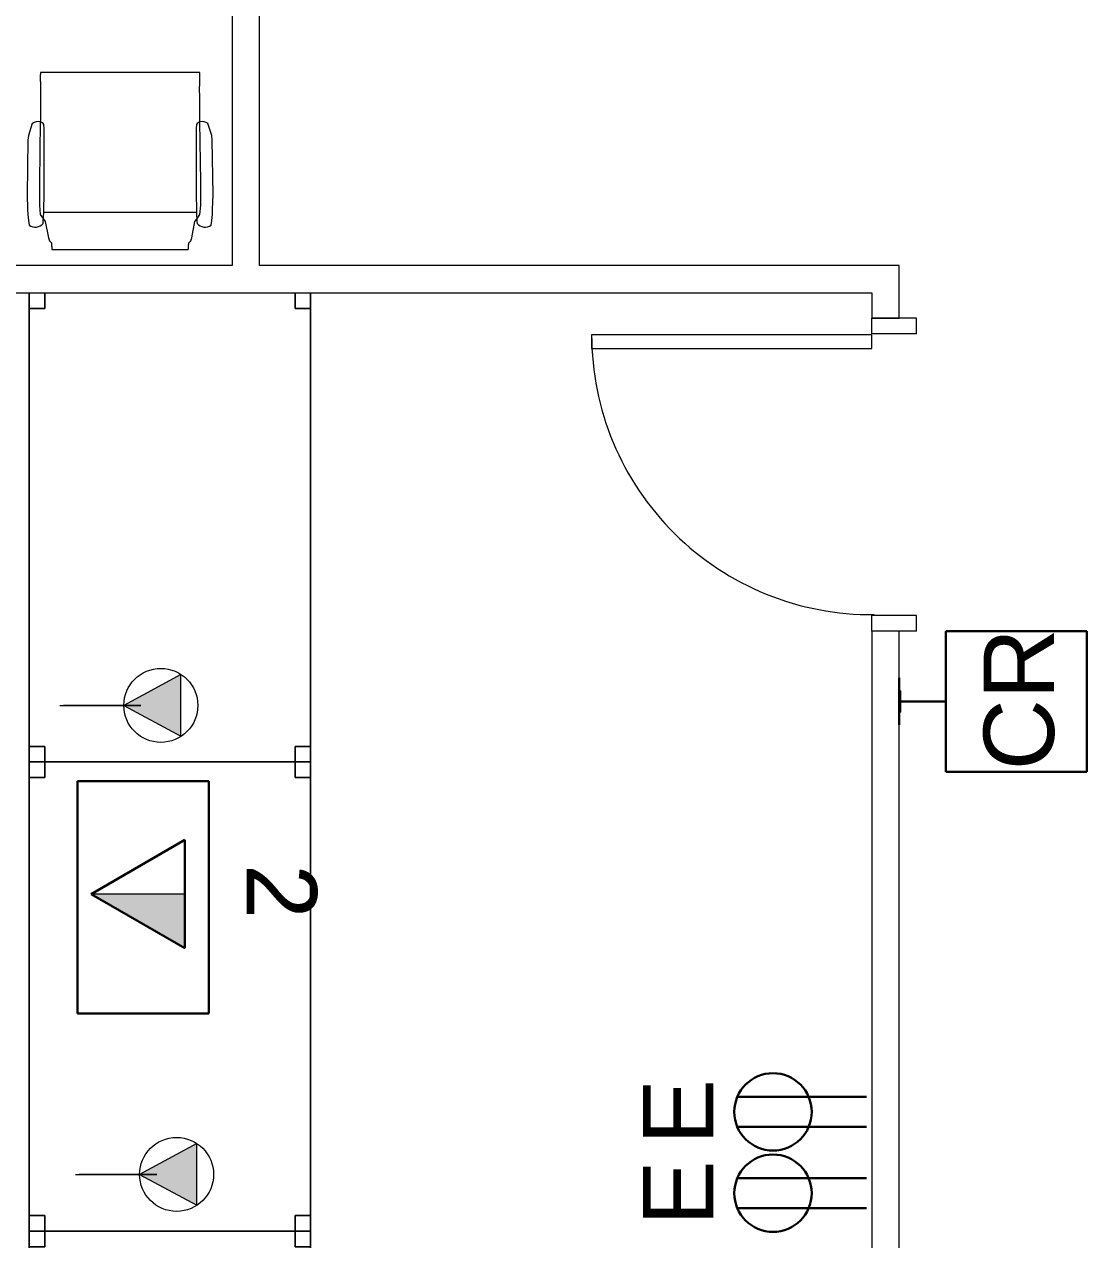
# Model space of a CAD drawing. Header units: inches. Extents: x 385 to 2249, y -1781 to -36.
# Drawn here: x 763.9 to 899.7, y -712.4 to -556.9 of the extents above; entities that cross this region are included whole.
import ezdxf

# ---------------------------------------------------------------- set-up
doc = ezdxf.new("R2010")
doc.units = ezdxf.units.IN
doc.header["$MEASUREMENT"] = 0
for name, color, linetype, lineweight in [('A-ANNO-NOTE', 131, 'Continuous', 30), ('A-DOOR', 31, 'Continuous', 13), ('A-DOOR-FRAM', 31, 'Continuous', 20), ('E-ELEC-FIXT', 91, 'Continuous', 9), ('I-FURN', 30, 'Continuous', 9), ('I-WALL', 2, 'Continuous', 13)]:
    doc.layers.add(name, color=color, linetype=linetype, lineweight=lineweight)
doc.styles.add('Swis721 Lt BT', font='swissl.ttf', dxfattribs={"height": 9})

# ---------------------------------------------------------------- blocks, each defined once
blk = doc.blocks.new('Single Flush - OTJ_SOLIDFLUSH_ALUM-5770998-Level 5 POWER _ SIGNAL')
at = {"layer": 'A-DOOR', "lineweight": 20}
for p, q in [((16.15625, 37.5625), (16.15625, 1.75)), ((17.90625, 37.5625), (16.15625, 37.5625)), ((17.90625, 1.75), (17.90625, 37.5625)), ((16.15625, 1.75), (17.90625, 1.75))]:
    blk.add_line(p, q, dxfattribs=at)
at = {"layer": 'A-DOOR', "lineweight": 9}
blk.add_arc((17.90625, 1.75), 35.8125, 90, 180.5, dxfattribs=at)
at = {"layer": 'A-DOOR-FRAM'}
for p, q in [((-20, -4), (-20, 1.75)), ((-20, 1.75), (-18, 1.75)), ((-18, -4), (-18, 1.75)), ((18.000004, -4), (18.000004, 1.75)), ((18.000004, 1.75), (20.000004, 1.75)), ((20.000004, -4), (20.000004, 1.75)), ((-20, -4), (-18, -4)), ((18.000004, -4), (20.000004, -4))]:
    blk.add_line(p, q, dxfattribs=at)
blk = doc.blocks.new('HermanMiller_Collection_Eames_AluminumGroup_SideChair - Arms Swivel Base-5153506-Level 5 POWER _ SIGNAL')
at = {"layer": 'I-FURN'}
for p, q in [((-6.45, 11.77), (-7.06, 11.66)), ((-5.68, 11.84), (-6.45, 11.77)), ((-5.03, 11.87), (-5.68, 11.84)), ((-3.17, 11.92), (-5.03, 11.87)), ((3.83, 11.82), (-3.17, 11.92)), ((4.42, 11.76), (3.83, 11.82)), ((5.92, 11.27), (4.42, 11.76)), ((-6.61, 9.61), (-8.68, 9.21)), ((-6.84, 9.88), (-6.61, 9.86)), ((-6.61, 9.86), (-5.45, 9.79)), ((-6.28, 9.84), (-6.61, 9.61)), ((-5.68, 10.24), (-6.28, 9.84)), ((-4.52, 10.35), (-5.68, 10.24)), ((-5.45, 9.79), (-2.77, 9.75)), ((-5.45, -9.73), (-5.45, 9.79)), ((-1.52, 10.35), (-4.52, 10.35)), ((-2.77, 9.75), (5.32, 9.75)), ((6.15, 10.24), (-1.52, 10.35)), ((5.32, 9.75), (5.82, 9.81)), ((12.47, -10.14), (12.47, 10.2)), ((-10.16, 8.75), (-10.16, -8.68)), ((-9.06, 9.06), (-9.32, 8.8)), ((-8.92, 9.13), (-9.06, 9.06)), ((-8.68, 9.21), (-8.92, 9.13)), ((-9.32, -8.74), (-9.06, -8.99)), ((-9.06, -8.99), (-8.68, -9.14)), ((-8.68, -9.14), (-6.61, -9.54)), ((-6.61, -9.79), (-6.84, -9.81)), ((-6.61, -9.54), (-6.28, -9.77)), ((-5.45, -9.73), (-6.61, -9.79)), ((-6.28, -9.77), (-5.68, -10.18)), ((-5.68, -10.18), (-4.52, -10.28)), ((-2.77, -9.68), (-5.45, -9.73)), ((-4.52, -10.28), (-1.52, -10.28)), ((5.32, -9.68), (-2.77, -9.68)), ((-1.52, -10.28), (6.15, -10.17)), ((5.82, -9.74), (5.32, -9.68)), ((-7.06, -11.59), (-6.45, -11.7)), ((-6.45, -11.7), (-5.68, -11.77)), ((-5.68, -11.77), (-5.03, -11.8)), ((-5.03, -11.8), (-3.17, -11.85)), ((-3.17, -11.85), (3.83, -11.75)), ((3.83, -11.75), (4.42, -11.69)), ((4.42, -11.69), (5.92, -11.2))]:
    blk.add_line(p, q, dxfattribs=at)
for centre, radius, start, end in [((-5.99, 10.89), 1.32, 144.065, 229.935), ((5.07, 10.55), 1.12, 343.9109, 40.257), ((5.4, 10.47), 0.781, 302.3218, 343.1534), ((-5.99, -10.82), 1.32, 130.065, 215.935), ((5.4, -10.4), 0.781, 16.8466, 57.6782), ((5.07, -10.48), 1.12, 319.743, 16.0891)]:
    blk.add_arc(centre, radius, start, end, dxfattribs=at)
for points in [[(10.56, 10.2), (9.82, 10.2), (8.34, 10.21), (6.88, 10.23), (6.15, 10.24)], [(11.53, 10.25), (11.37, 10.24), (11.04, 10.23), (10.72, 10.21), (10.56, 10.2)], [(6.15, -10.17), (6.88, -10.16), (8.34, -10.15), (9.82, -10.14), (10.56, -10.13)], [(10.56, -10.13), (10.72, -10.14), (11.04, -10.16), (11.37, -10.17), (11.53, -10.18)]]:
    blk.add_open_spline(points, degree=3, dxfattribs=at)
for points, knots in [([(12.47, 10.2), (12.47, 10.21), (12.47, 10.21), (12.44, 10.22), (12.38, 10.23), (12.31, 10.23), (12.23, 10.24), (12.09, 10.25), (11.86, 10.25), (11.65, 10.25), (11.53, 10.25)], [0, 0, 0, 0, 0.090909, 0.181818, 0.272727, 0.363636, 0.454545, 0.545455, 0.727273, 1, 1, 1, 1]), ([(-9.32, 8.8), (-9.51, 8.8), (-9.78, 8.79), (-10, 8.78), (-10.09, 8.77), (-10.14, 8.76), (-10.16, 8.75), (-10.16, 8.75)], [0, 0, 0, 0, 0.444444, 0.666667, 0.777778, 0.888889, 1, 1, 1, 1]), ([(-10.16, -8.68), (-10.16, -8.68), (-10.14, -8.69), (-10.09, -8.7), (-10.03, -8.71), (-9.94, -8.71), (-9.84, -8.72), (-9.69, -8.73), (-9.51, -8.73), (-9.37, -8.74), (-9.32, -8.74)], [0, 0, 0, 0, 0.111111, 0.222222, 0.333333, 0.444444, 0.555556, 0.666667, 0.888889, 1, 1, 1, 1]), ([(11.53, -10.18), (11.61, -10.18), (11.77, -10.18), (12.1, -10.18), (12.4, -10.16), (12.47, -10.14), (12.47, -10.14)], [0, 0, 0, 0, 0.181818, 0.363636, 0.727273, 1, 1, 1, 1])]:
    blk.add_open_spline(points, degree=3, knots=knots, dxfattribs=at)
blk = doc.blocks.new('Rectangular Table - Rectangular Table-V35-Level 5 POWER _ SIGNAL')
at = {"layer": 'I-FURN'}
for p, q in [((-28, 18), (-30, 18)), ((-30, 18), (-30, 16)), ((-30, 16), (-30, 18)), ((-30, 18), (-28, 18)), ((30, 18), (-30, 18)), ((-30, 18), (-30, -18)), ((-30, -18), (-30, 18)), ((-30, 18), (30, 18)), ((-28, 16), (-28, 18)), ((-28, 18), (-28, 16)), ((28, 18), (28, 16)), ((30, 18), (28, 18)), ((28, 18), (30, 18)), ((28, 16), (28, 18)), ((-30, 16), (-28, 16)), ((-28, 16), (-30, 16)), ((28, 16), (30, 16)), ((30, 16), (28, 16)), ((-28, -16), (-30, -16)), ((-30, -16), (-30, -18)), ((-30, -18), (-30, -16)), ((-30, -16), (-28, -16)), ((-28, -18), (-28, -16)), ((-28, -16), (-28, -18)), ((30, -16), (28, -16)), ((28, -16), (28, -18)), ((28, -18), (28, -16)), ((28, -16), (30, -16)), ((-30, -18), (-28, -18)), ((-28, -18), (-30, -18)), ((-30, -18), (30, -18)), ((30, -18), (-30, -18)), ((28, -18), (30, -18)), ((30, -18), (28, -18))]:
    blk.add_line(p, q, dxfattribs=at)
blk = doc.blocks.new('Rectangular Table - Rectangular Table-5809067-Level 5 POWER _ SIGNAL')
at = {"layer": 'I-FURN'}
for p, q in [((-28, 18), (-30, 18)), ((-30, 18), (-30, 16)), ((-30, 16), (-30, 18)), ((-30, 18), (-28, 18)), ((30, 18), (-30, 18)), ((-30, 18), (-30, -18)), ((-30, -18), (-30, 18)), ((-30, 18), (30, 18)), ((-28, 16), (-28, 18)), ((-28, 18), (-28, 16)), ((28, 18), (28, 16)), ((30, 18), (28, 18)), ((28, 18), (30, 18)), ((28, 16), (28, 18)), ((30, 16), (30, 18)), ((30, 18), (30, 16)), ((30, -18), (30, 18)), ((30, 18), (30, -18)), ((-30, 16), (-28, 16)), ((-28, 16), (-30, 16)), ((28, 16), (30, 16)), ((30, 16), (28, 16)), ((-28, -16), (-30, -16)), ((-30, -16), (-30, -18)), ((-30, -18), (-30, -16)), ((-30, -16), (-28, -16)), ((-28, -18), (-28, -16)), ((-28, -16), (-28, -18)), ((30, -16), (28, -16)), ((28, -16), (28, -18)), ((28, -18), (28, -16)), ((28, -16), (30, -16)), ((30, -18), (30, -16)), ((30, -16), (30, -18)), ((-30, -18), (-28, -18)), ((-28, -18), (-30, -18)), ((-30, -18), (30, -18)), ((30, -18), (-30, -18)), ((28, -18), (30, -18)), ((30, -18), (28, -18))]:
    blk.add_line(p, q, dxfattribs=at)
blk = doc.blocks.new('Rectangular Table - Rectangular Table-5809079-Level 5 POWER _ SIGNAL')
at = {"layer": 'I-FURN'}
for p, q in [((-28, 18), (-30, 18)), ((-30, 18), (-30, 16)), ((-30, 16), (-30, 18)), ((-30, 18), (-28, 18)), ((30, 18), (-30, 18)), ((-30, 18), (-30, -18)), ((-30, -18), (-30, 18)), ((-30, 18), (30, 18)), ((-28, 16), (-28, 18)), ((-28, 18), (-28, 16)), ((28, 18), (28, 16)), ((30, 18), (28, 18)), ((28, 18), (30, 18)), ((28, 16), (28, 18)), ((30, 16), (30, 18)), ((30, 18), (30, 16)), ((30, -18), (30, 18)), ((30, 18), (30, -18)), ((-30, 16), (-28, 16)), ((-28, 16), (-30, 16)), ((28, 16), (30, 16)), ((30, 16), (28, 16)), ((-28, -16), (-30, -16)), ((-30, -16), (-30, -18)), ((-30, -18), (-30, -16)), ((-30, -16), (-28, -16)), ((-28, -18), (-28, -16)), ((-28, -16), (-28, -18)), ((30, -16), (28, -16)), ((28, -16), (28, -18)), ((28, -18), (28, -16)), ((28, -16), (30, -16)), ((30, -18), (30, -16)), ((30, -16), (30, -18)), ((-30, -18), (-28, -18)), ((-28, -18), (-30, -18)), ((-30, -18), (30, -18)), ((30, -18), (-30, -18)), ((28, -18), (30, -18)), ((30, -18), (28, -18))]:
    blk.add_line(p, q, dxfattribs=at)
blk = doc.blocks.new('PS - Junction Box _Wall Base_ - Card Reader-V145-Level 5 POWER _ SIGNAL')
at = {"layer": 'E-ELEC-FIXT'}
for p, q in [((875.91, -1014.77), (875.72, -1014.77)), ((875.91, -1014.77), (875.91, -1017.52)), ((875.72, -1017.52), (875.91, -1017.52))]:
    blk.add_line(p, q, dxfattribs=at)

msp = doc.modelspace()

# ---------------------------------------------------------------- hatches: boundary and pattern name
at = {"layer": 'A-ANNO-NOTE', "lineweight": 9}
for points in [[(783.88, -647.95), (783.88, -640.06), (776.56, -644.01)], [(784.4, -675.08), (784.4, -668.15), (772.4, -668.15), (775.69, -670.05)], [(785.9, -707.95), (785.9, -700.06), (778.58, -704.01)]]:
    msp.add_hatch(color=256, dxfattribs=at).paths.add_polyline_path(points, flags=0)

# ---------------------------------------------------------------- linework, layer by layer
at = {"layer": 'A-ANNO-NOTE'}
for p, q in [((881.72, -634.5), (881.72, -652.5)), ((899.72, -634.5), (881.72, -634.5)), ((899.72, -652.5), (899.72, -634.5)), ((875.72, -646.5), (875.72, -640.5)), ((875.72, -643.5), (881.72, -643.5)), ((881.72, -652.5), (899.72, -652.5)), ((770.65, -653.72), (787.46, -653.72)), ((770.65, -683.44), (770.65, -653.72)), ((787.46, -653.72), (787.46, -683.44)), ((772.4, -668.15), (784.4, -661.23)), ((784.4, -661.23), (784.4, -675.08)), ((784.4, -675.08), (772.4, -668.15)), ((787.46, -683.44), (770.65, -683.44)), ((871.57, -694.09), (855.04, -694.09)), ((871.57, -697.92), (855.04, -697.92)), ((871.57, -697.92), (855.04, -697.92)), ((871.57, -704.5), (855.04, -704.5)), ((871.57, -708.33), (855.04, -708.33)), ((871.57, -708.33), (855.04, -708.33))]:
    msp.add_line(p, q, dxfattribs=at)
at = {"layer": 'A-ANNO-NOTE', "lineweight": 9}
for p, q in [((783.88, -640.06), (776.56, -644.01)), ((783.88, -647.95), (783.88, -640.06)), ((768.38, -644.01), (778.76, -644.01)), ((778.76, -644.01), (768.85, -644.01)), ((778.76, -644.01), (773.58, -644.01)), ((776.56, -644.01), (783.88, -647.95)), ((784.4, -668.15), (772.4, -668.15)), ((772.4, -668.15), (784.4, -675.08)), ((784.4, -675.08), (784.4, -668.15)), ((785.9, -700.06), (778.58, -704.01)), ((785.9, -707.95), (785.9, -700.06)), ((770.41, -704.01), (780.78, -704.01)), ((780.78, -704.01), (770.87, -704.01)), ((780.78, -704.01), (775.6, -704.01)), ((778.58, -704.01), (785.9, -707.95))]:
    msp.add_line(p, q, dxfattribs=at)
for centre in [(781.31, -644.01), (783.33, -704.01)]:
    msp.add_circle(centre, 4.73, dxfattribs=at)
at = {"layer": 'A-ANNO-NOTE'}
for centre in [(859.6, -696.01), (859.6, -706.41)]:
    msp.add_circle(centre, 4.95, dxfattribs=at)
at = {"layer": 'I-WALL'}
for p, q in [((790.43, -438.01), (790.43, -587.75)), ((793.93, -587.75), (793.93, -438.01)), ((790.43, -587.75), (683.64, -587.75)), ((875.72, -587.75), (793.93, -587.75)), ((875.72, -594.5), (875.72, -587.75)), ((424.93, -591.25), (872.22, -591.25)), ((872.22, -591.25), (872.22, -594.5)), ((872.22, -594.5), (875.72, -594.5)), ((875.72, -634.5), (872.22, -634.5)), ((872.22, -634.5), (872.22, -1027.39)), ((875.72, -1027.39), (875.72, -634.5))]:
    msp.add_line(p, q, dxfattribs=at)

# ---------------------------------------------------------------- block references
at = {"layer": 'A-DOOR', "rotation": 89.9999999999999}
msp.add_blockref('Single Flush - OTJ_SOLIDFLUSH_ALUM-5770998-Level 5 POWER _ SIGNAL', (873.97, -614.5), dxfattribs=at)
at = {"layer": 'E-ELEC-FIXT'}
msp.add_blockref('PS - Junction Box _Wall Base_ - Card Reader-V145-Level 5 POWER _ SIGNAL', (0, 372.64), dxfattribs=at)
at = {"layer": 'I-FURN'}
for name, p, rotation in [('HermanMiller_Collection_Eames_AluminumGroup_SideChair - Arms Swivel Base-5153506-Level 5 POWER _ SIGNAL', (776.14, -575.52), 89.99999999999991), ('Rectangular Table - Rectangular Table-V35-Level 5 POWER _ SIGNAL', (782.47, -621.25), 90.00000000000011), ('Rectangular Table - Rectangular Table-5809067-Level 5 POWER _ SIGNAL', (782.47, -681.25), 269.9999999999998), ('Rectangular Table - Rectangular Table-5809079-Level 5 POWER _ SIGNAL', (782.47, -741.25), 90.00000000000011)]:
    msp.add_blockref(name, p, dxfattribs=dict(at, rotation=rotation))

# ---------------------------------------------------------------- texts
at = {"layer": 'A-ANNO-NOTE', "lineweight": 9, "char_height": 9, "attachment_point": 1, "style": 'Swis721 Lt BT'}
for s, insert, width, rotation in [('CR', (886.54, -652.31), 20.604, 90), ('2', (801.28, -664.32), 8.181, 270), ('E', (842.98, -700.19), 9.393, 90), ('E', (842.98, -710.59), 9.393, 90)]:
    msp.add_mtext(s, dxfattribs=dict(at, insert=insert, width=width, rotation=rotation))

doc.saveas('drawing.dxf')
